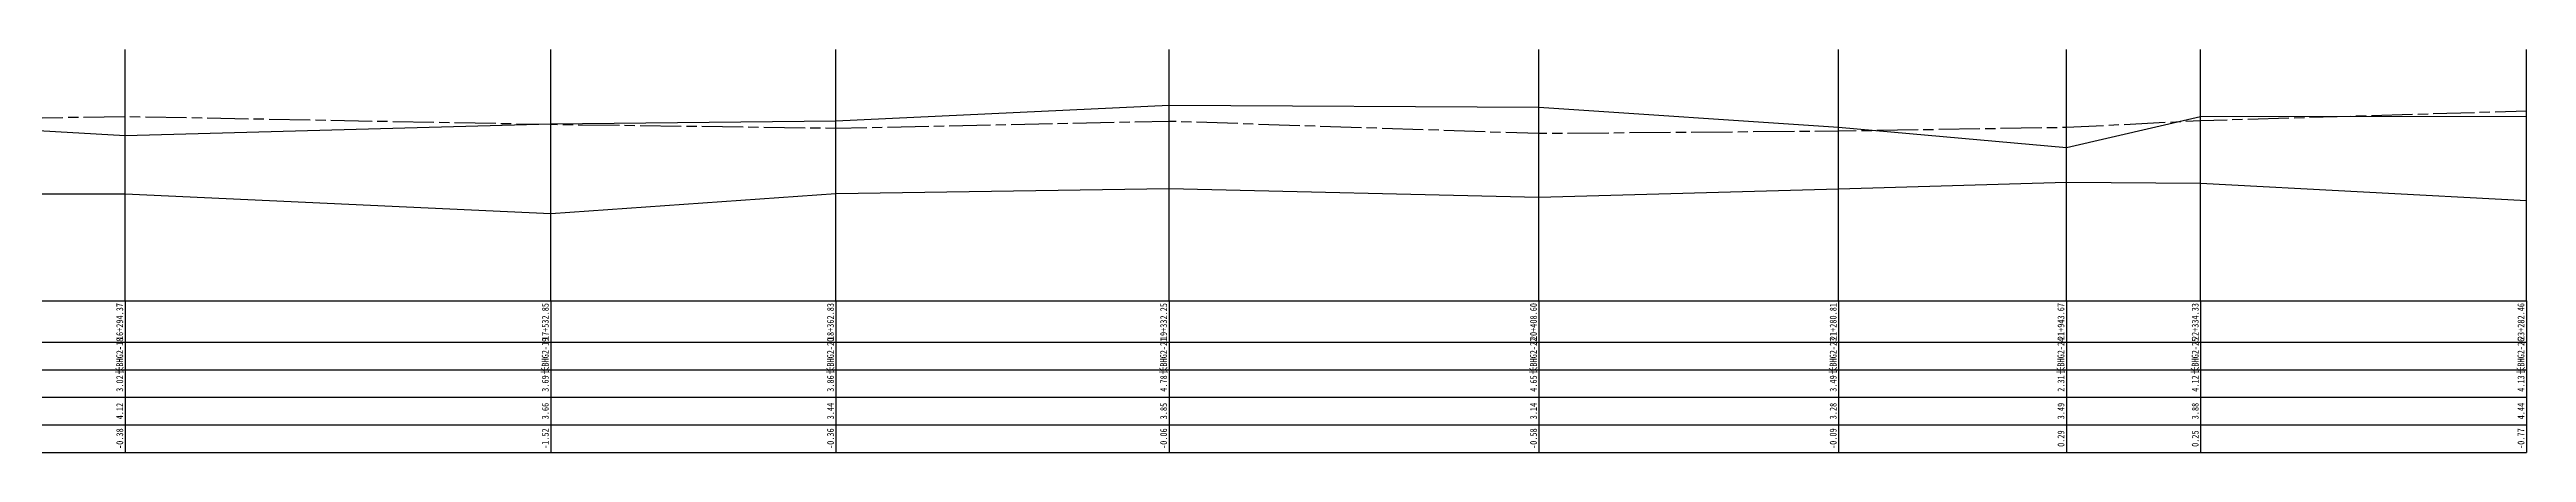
# Model space of a CAD drawing. Extents: x 529382 to 536292, y 3419671 to 3423811.
# Drawn here: x 535571 to 536292, y 3420382 to 3420499 of the extents above; entities that cross this region are included whole.
import ezdxf
from ezdxf.enums import TextEntityAlignment as Align

# ---------------------------------------------------------------- set-up
doc = ezdxf.new("R2010")
doc.units = 0
doc.header["$LTSCALE"] = 0.5
doc.linetypes.add('ACAD_ISO08W100', pattern=[36, 24, -3, 6, -3])
for name, color, linetype, lineweight in [('00右岸断面线', 5, 'ACAD_ISO08W100', 30), ('00左岸断面线', 6, 'CONTINUOUS', 30), ('00河底高程', 2, 'CONTINUOUS', 30)]:
    doc.layers.add(name, color=color, linetype=linetype, lineweight=lineweight)
doc.layers.add('tab', color=9, linetype='CONTINUOUS')
doc.layers.add('zh', color=9, linetype='CONTINUOUS')
doc.styles.add('HZ', font='fangsong_GB2312.ttf', dxfattribs={"width": 0.8})

msp = doc.modelspace()

# ---------------------------------------------------------------- linework, layer by layer
at = {"layer": '00右岸断面线', "flags": 128}
msp.add_lwpolyline([(533969.43, 3420489), (534033.52, 3420475.45), (534118.12, 3420477.05), (534214.65, 3420478.2), (534296.37, 3420473.25), (534376.03, 3420473.95), (534473.56, 3420475.7), (534562.36, 3420475.9), (534601.52, 3420478.3), (534642.11, 3420475.4), (534669.99, 3420473.9), (534822.98, 3420472.55), (534893.14, 3420474.55), (534952.89, 3420487.35), (534972.99, 3420472.85), (534985.45, 3420476.95), (535098.84, 3420476.8), (535172.77, 3420474.45), (535258.93, 3420476.85), (535339.62, 3420476.55), (535431.79, 3420479), (535501.52, 3420479), (535526.86, 3420478.1), (535592.88, 3420479.15), (535716.72, 3420476.85), (535799.72, 3420475.75), (535896.66, 3420477.8), (536004.3, 3420474.25), (536091.52, 3420474.95), (536157.81, 3420476), (536196.87, 3420477.95), (536291.69, 3420480.75)], dxfattribs=at)
at = {"layer": '00左岸断面线', "flags": 128}
msp.add_lwpolyline([(534642.11, 3420477.45), (534669.99, 3420474.85), (534822.98, 3420475.5), (534893.14, 3420479.2), (534952.89, 3420487.15), (534972.99, 3420472.8), (534985.45, 3420474.15), (535098.84, 3420477.3), (535172.77, 3420475.6), (535258.93, 3420478.2), (535339.62, 3420477.25), (535431.79, 3420476.9), (535501.52, 3420476.5), (535526.86, 3420477.35), (535592.88, 3420473.65), (535716.72, 3420477), (535799.72, 3420477.85), (535896.66, 3420482.45), (536004.3, 3420481.8), (536091.52, 3420476), (536157.81, 3420470.1), (536196.87, 3420479.15), (536291.69, 3420479.2)], dxfattribs=at)
at = {"layer": '00河底高程', "flags": 128}
msp.add_lwpolyline([(534642.11, 3420457.4), (534669.99, 3420456.6), (534822.98, 3420458.15), (534893.14, 3420460.7), (534952.89, 3420452.6), (534972.99, 3420452.1), (534985.45, 3420452.8), (535098.84, 3420454.5), (535172.77, 3420457.4), (535258.93, 3420458.4), (535339.62, 3420458.6), (535431.79, 3420458.75), (535501.52, 3420457.85), (535526.86, 3420456.65), (535592.88, 3420456.65), (535716.72, 3420450.95), (535799.72, 3420456.75), (535896.66, 3420458.25), (536004.3, 3420455.65), (536091.52, 3420458.1), (536157.81, 3420460), (536196.87, 3420459.8), (536291.69, 3420454.7)], dxfattribs=at)
at = {"layer": 'tab'}
for p, q in [((533907.43, 3420425.55), (536291.69, 3420425.55)), ((535592.88, 3420425.55), (535592.88, 3420381.55)), ((535716.72, 3420425.55), (535716.72, 3420381.55)), ((535799.72, 3420425.55), (535799.72, 3420381.55)), ((535896.66, 3420425.55), (535896.66, 3420381.55)), ((536004.3, 3420425.55), (536004.3, 3420381.55)), ((536091.52, 3420425.55), (536091.52, 3420381.55)), ((536157.81, 3420425.55), (536157.81, 3420381.55)), ((536196.87, 3420425.55), (536196.87, 3420381.55)), ((536291.69, 3420425.55), (536291.69, 3420381.55)), ((533907.43, 3420413.55), (536291.69, 3420413.55)), ((533907.43, 3420405.55), (536291.69, 3420405.55)), ((533907.43, 3420397.55), (536291.69, 3420397.55)), ((533907.43, 3420389.55), (536291.69, 3420389.55)), ((533907.43, 3420381.55), (536291.69, 3420381.55))]:
    msp.add_line(p, q, dxfattribs=at)
at = {"layer": 'zh', "color": 6}
for p, q in [((535592.88, 3420425.55), (535592.88, 3420498.55)), ((535716.72, 3420425.55), (535716.72, 3420498.55)), ((535799.72, 3420425.55), (535799.72, 3420498.55)), ((535896.66, 3420425.55), (535896.66, 3420498.55)), ((536004.3, 3420425.55), (536004.3, 3420498.55)), ((536091.52, 3420425.55), (536091.52, 3420498.55)), ((536157.81, 3420425.55), (536157.81, 3420498.55)), ((536196.87, 3420425.55), (536196.87, 3420498.55)), ((536291.69, 3420425.55), (536291.69, 3420498.55))]:
    msp.add_line(p, q, dxfattribs=at)

# ---------------------------------------------------------------- texts
at = {"layer": 'tab', "color": 3, "style": 'HZ', "width": 0.8}
for s, p in [('16+294.37', (535592.88, 3420419.55)), ('17+532.85', (535716.72, 3420419.55)), ('18+362.83', (535799.72, 3420419.55)), ('19+332.25', (535896.66, 3420419.55)), ('20+408.60', (536004.3, 3420419.55)), ('21+280.81', (536091.52, 3420419.55)), ('21+943.67', (536157.81, 3420419.55)), ('22+334.33', (536196.87, 3420419.55)), ('23+282.46', (536291.69, 3420419.55)), ('长BHG2-18', (535592.88, 3420409.55)), ('长BHG2-19', (535716.72, 3420409.55)), ('长BHG2-20', (535799.72, 3420409.55)), ('长BHG2-21', (535896.66, 3420409.55)), ('长BHG2-22', (536004.3, 3420409.55)), ('长BHG2-23', (536091.52, 3420409.55)), ('长BHG2-24', (536157.81, 3420409.55)), ('长BHG2-25', (536196.87, 3420409.55)), ('长BHG2-26', (536291.69, 3420409.55)), ('3.02', (535592.88, 3420401.55)), ('3.69', (535716.72, 3420401.55)), ('3.86', (535799.72, 3420401.55)), ('4.78', (535896.66, 3420401.55)), ('4.65', (536004.3, 3420401.55)), ('3.49', (536091.52, 3420401.55)), ('2.31', (536157.81, 3420401.55)), ('4.12', (536196.87, 3420401.55)), ('4.13', (536291.69, 3420401.55)), ('4.12', (535592.88, 3420393.55)), ('3.66', (535716.72, 3420393.55)), ('3.44', (535799.72, 3420393.55)), ('3.85', (535896.66, 3420393.55)), ('3.14', (536004.3, 3420393.55)), ('3.28', (536091.52, 3420393.55)), ('3.49', (536157.81, 3420393.55)), ('3.88', (536196.87, 3420393.55)), ('4.44', (536291.69, 3420393.55)), ('-0.38', (535592.88, 3420385.55)), ('-1.52', (535716.72, 3420385.55)), ('-0.36', (535799.72, 3420385.55)), ('-0.06', (535896.66, 3420385.55)), ('-0.58', (536004.3, 3420385.55)), ('-0.09', (536091.52, 3420385.55)), ('0.29', (536157.81, 3420385.55)), ('0.25', (536196.87, 3420385.55)), ('-0.77', (536291.69, 3420385.55))]:
    msp.add_text(s, height=2, rotation=90, dxfattribs=at).set_placement(p, align=Align.BOTTOM_CENTER)

doc.saveas('drawing.dxf')
